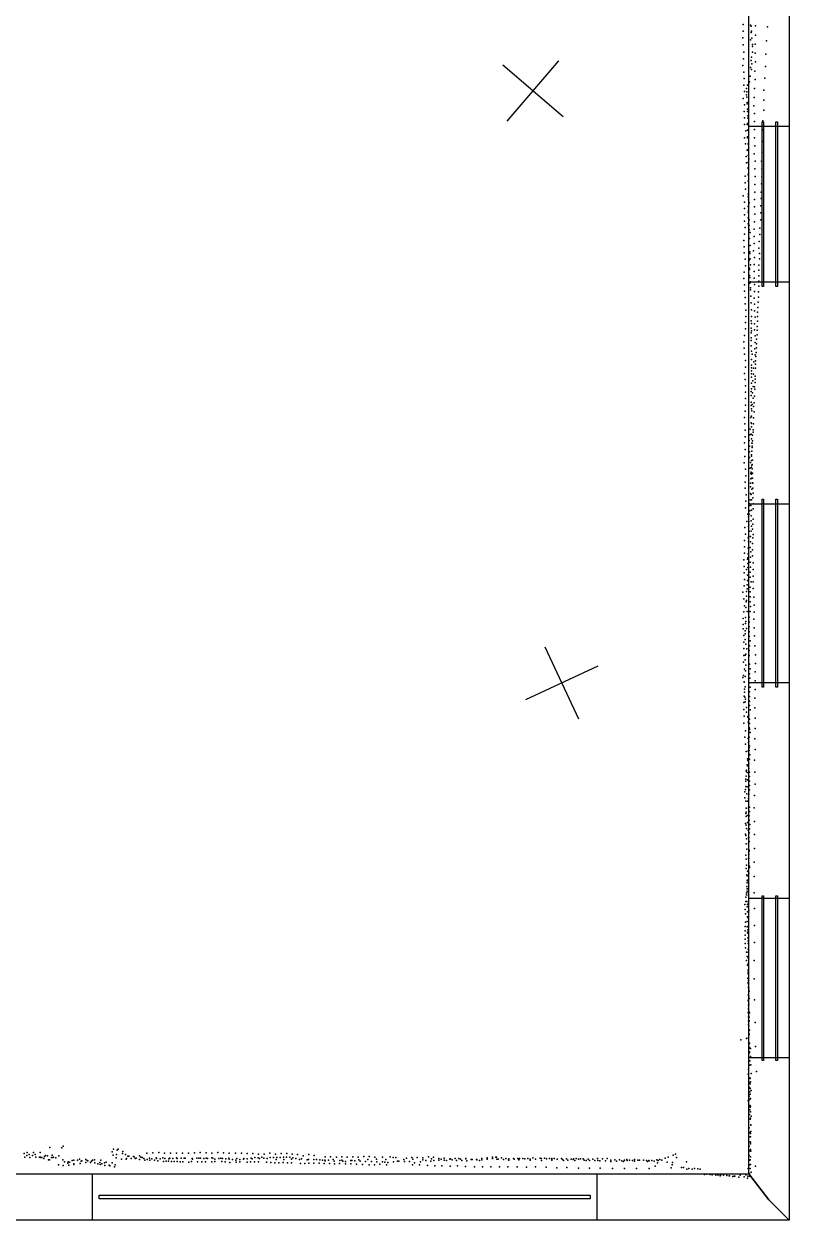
# Model space of a CAD drawing. Header units: millimetres. Extents: x -49251 to 3173, y -44712 to 7447.
# Drawn here: x -4553 to -709, y -14674 to -8664 of the extents above; entities that cross this region are included whole.
import ezdxf

# ---------------------------------------------------------------- set-up
doc = ezdxf.new("R2010")
doc.units = ezdxf.units.MM
for name, color, linetype in [('DOORS', 7, 'Continuous'), ('P', 9, 'Continuous'), ('PANOS', 10, 'Continuous'), ('ROOMS', 1, 'Continuous'), ('WALLS', 3, 'Continuous'), ('WINDOWS', 6, 'Continuous')]:
    doc.layers.add(name, color=color, linetype=linetype)

# ---------------------------------------------------------------- blocks, each defined once
blk = doc.blocks.new('1-Standard_69')
for points in [[(-590, 42.9766), (589.999, 42.9766), (589.999, 32.9766), (-590, 32.9766), (-590, 42.9766)], [(-590.014, -44.0958), (589.985, -44.0958), (589.985, -54.0958), (-590.014, -54.0958), (-590.014, -44.0958)]]:
    blk.add_lwpolyline(points)
blk = doc.blocks.new('8-Garage_48')
blk.add_lwpolyline([(-1369.95, 10.0018), (1370.02, 10.0018), (1370.02, -9.99825), (-1369.95, -9.99825), (-1369.95, 10.0018)])

msp = doc.modelspace()

# ---------------------------------------------------------------- linework, layer by layer
at = {"layer": 'DOORS'}
msp.add_lwpolyline([(-4208.8, -14440.8), (-1673.9, -14440.8), (-1673.9, -14673.8), (-4208.8, -14673.8), (-4208.8, -14440.8)], dxfattribs=at)
at = {"layer": 'P'}
for p in [(-940, -8667), (-940, -8700), (-902, -8671), (-900, -8676), (-899, -8707), (-898, -8700), (-878, -8674), (-818, -8679), (-941, -8735), (-940, -8770), (-902, -8745), (-896, -8736), (-892, -8767), (-879, -8766), (-878, -8720), (-822, -8750), (-937, -8806), (-898, -8831), (-893, -8807), (-892, -8778), (-879, -8811), (-826, -8816), (-942, -8874), (-938, -8840), (-903, -8883), (-900, -8848), (-898, -8894), (-896, -8865), (-878, -8854), (-828, -8878), (-937, -8906), (-935, -8938), (-904, -8927), (-881, -8901), (-880, -8943), (-831, -8936), (-937, -8972), (-933, -9004), (-923, -8989), (-921, -9006), (-917, -8972), (-908, -8955), (-882, -8988), (-836, -8997), (-939, -9039), (-933, -9071), (-923, -9021), (-921, -9032), (-920, -9059), (-919, -9065), (-885, -9034), (-836, -9048), (-935, -9104), (-918, -9093), (-917, -9104), (-916, -9126), (-886, -9076), (-882, -9114), (-836, -9097), (-933, -9136), (-932, -9169), (-919, -9170), (-918, -9164), (-916, -9137), (-882, -9155), (-840, -9151), (-932, -9236), (-926, -9201), (-918, -9237), (-917, -9198), (-917, -9231), (-882, -9195), (-882, -9236), (-840, -9197), (-928, -9267), (-920, -9299), (-915, -9295), (-914, -9266), (-913, -9271), (-913, -9302), (-881, -9276), (-844, -9308), (-843, -9255), (-924, -9331), (-922, -9363), (-915, -9361), (-914, -9326), (-911, -9344), (-884, -9317), (-880, -9353), (-847, -9354), (-929, -9430), (-914, -9385), (-914, -9391), (-914, -9422), (-913, -9417), (-881, -9393), (-879, -9431), (-846, -9392), (-846, -9432), (-930, -9463), (-928, -9494), (-915, -9454), (-913, -9488), (-881, -9471), (-847, -9468), (-939, -9528), (-915, -9533), (-914, -9520), (-912, -9548), (-882, -9547), (-881, -9509), (-849, -9510), (-849, -9542), (-933, -9560), (-932, -9592), (-915, -9581), (-914, -9610), (-913, -9602), (-910, -9563), (-882, -9584), (-850, -9579), (-850, -9614), (-933, -9624), (-933, -9655), (-915, -9668), (-914, -9638), (-910, -9648), (-882, -9658), (-881, -9620), (-851, -9649), (-932, -9720), (-929, -9687), (-910, -9677), (-910, -9699), (-905, -9712), (-885, -9696), (-884, -9732), (-856, -9690), (-856, -9723), (-937, -9752), (-934, -9784), (-907, -9742), (-905, -9777), (-885, -9767), (-860, -9791), (-859, -9757), (-935, -9815), (-930, -9847), (-910, -9852), (-906, -9809), (-906, -9818), (-904, -9844), (-887, -9804), (-883, -9837), (-858, -9817), (-858, -9845), (-935, -9912), (-928, -9879), (-908, -9898), (-907, -9891), (-903, -9875), (-885, -9908), (-884, -9873), (-860, -9876), (-860, -9901), (-936, -9943), (-933, -9975), (-907, -9928), (-906, -9938), (-906, -9967), (-902, -9960), (-885, -9942), (-882, -9974), (-861, -9930), (-861, -9957), (-932, -10007), (-903, -10000), (-902, -9990), (-901, -10032), (-882, -10008), (-862, -10010), (-861, -9982), (-930, -10038), (-929, -10071), (-900, -10066), (-884, -10042), (-882, -10073), (-866, -10089), (-865, -10063), (-863, -10037), (-926, -10103), (-926, -10134), (-899, -10156), (-897, -10101), (-897, -10135), (-882, -10106), (-880, -10137), (-867, -10112), (-867, -10135), (-928, -10197), (-927, -10165), (-899, -10192), (-898, -10169), (-898, -10206), (-882, -10171), (-882, -10202), (-870, -10184), (-869, -10203), (-868, -10157), (-937, -10261), (-933, -10229), (-899, -10217), (-899, -10242), (-899, -10254), (-880, -10265), (-879, -10232), (-873, -10271), (-872, -10248), (-870, -10227), (-934, -10293), (-933, -10324), (-900, -10281), (-898, -10309), (-895, -10324), (-881, -10297), (-879, -10326), (-876, -10336), (-875, -10315), (-873, -10292), (-927, -10356), (-927, -10388), (-898, -10351), (-898, -10392), (-897, -10379), (-888, -10394), (-886, -10362), (-877, -10357), (-877, -10374), (-877, -10394), (-932, -10420), (-929, -10451), (-898, -10408), (-897, -10423), (-897, -10439), (-888, -10424), (-880, -10434), (-880, -10449), (-928, -10483), (-927, -10514), (-900, -10511), (-898, -10469), (-898, -10498), (-891, -10457), (-889, -10486), (-882, -10487), (-881, -10500), (-879, -10465), (-928, -10546), (-899, -10531), (-899, -10564), (-892, -10517), (-889, -10545), (-884, -10568), (-883, -10534), (-930, -10610), (-928, -10579), (-899, -10581), (-898, -10598), (-897, -10635), (-896, -10608), (-894, -10577), (-888, -10586), (-885, -10614), (-933, -10641), (-931, -10674), (-901, -10641), (-899, -10668), (-898, -10671), (-898, -10688), (-888, -10673), (-887, -10643), (-930, -10706), (-929, -10738), (-906, -10729), (-904, -10700), (-899, -10725), (-897, -10749), (-892, -10731), (-890, -10703), (-890, -10715), (-932, -10769), (-930, -10802), (-909, -10758), (-908, -10814), (-907, -10786), (-896, -10770), (-896, -10811), (-895, -10792), (-894, -10771), (-894, -10786), (-893, -10759), (-934, -10870), (-931, -10837), (-908, -10842), (-903, -10868), (-897, -10829), (-897, -10836), (-897, -10858), (-893, -10856), (-927, -10902), (-926, -10934), (-905, -10897), (-901, -10923), (-900, -10916), (-898, -10892), (-898, -10926), (-896, -10881), (-895, -10899), (-894, -10878), (-893, -10922), (-929, -10966), (-929, -10997), (-903, -10990), (-902, -10971), (-901, -10949), (-896, -10946), (-893, -10970), (-892, -10947), (-891, -10971), (-891, -10996), (-925, -11030), (-905, -11055), (-903, -11024), (-900, -11029), (-898, -11055), (-896, -11001), (-891, -11045), (-890, -11021), (-928, -11095), (-926, -11062), (-909, -11084), (-907, -11075), (-906, -11110), (-901, -11083), (-897, -11108), (-889, -11100), (-888, -11075), (-921, -11164), (-916, -11128), (-912, -11140), (-911, -11164), (-909, -11128), (-900, -11135), (-899, -11161), (-889, -11153), (-931, -11195), (-928, -11228), (-913, -11190), (-911, -11181), (-911, -11237), (-910, -11212), (-899, -11213), (-898, -11187), (-892, -11202), (-891, -11178), (-889, -11229), (-933, -11292), (-932, -11260), (-914, -11246), (-913, -11267), (-904, -11294), (-902, -11240), (-902, -11266), (-892, -11275), (-891, -11247), (-936, -11357), (-932, -11324), (-917, -11354), (-916, -11347), (-914, -11298), (-914, -11326), (-903, -11343), (-901, -11317), (-892, -11306), (-892, -11336), (-934, -11390), (-922, -11405), (-916, -11375), (-916, -11395), (-904, -11369), (-903, -11393), (-890, -11371), (-889, -11405), (-935, -11422), (-932, -11455), (-918, -11460), (-917, -11434), (-905, -11419), (-904, -11444), (-900, -11468), (-890, -11467), (-889, -11439), (-941, -11519), (-934, -11487), (-922, -11515), (-920, -11502), (-919, -11483), (-905, -11494), (-904, -11518), (-890, -11500), (-936, -11553), (-933, -11587), (-926, -11596), (-925, -11568), (-923, -11539), (-922, -11561), (-905, -11543), (-905, -11568), (-902, -11591), (-886, -11545), (-885, -11584), (-940, -11651), (-937, -11618), (-928, -11646), (-919, -11616), (-909, -11644), (-905, -11616), (-886, -11655), (-885, -11619), (-939, -11682), (-939, -11703), (-929, -11713), (-927, -11677), (-926, -11666), (-923, -11701), (-909, -11670), (-909, -11694), (-909, -11718), (-885, -11699), (-937, -11737), (-937, -11770), (-930, -11728), (-929, -11757), (-910, -11742), (-905, -11763), (-882, -11739), (-936, -11803), (-936, -11837), (-929, -11835), (-926, -11781), (-926, -11830), (-921, -11804), (-910, -11837), (-909, -11812), (-908, -11788), (-881, -11788), (-877, -11834), (-938, -11871), (-929, -11859), (-926, -11886), (-907, -11881), (-878, -11877), (-941, -11948), (-938, -11937), (-933, -11906), (-929, -11943), (-927, -11915), (-908, -11929), (-906, -11951), (-905, -11904), (-879, -11920), (-934, -11970), (-934, -11972), (-933, -12007), (-930, -11994), (-909, -11975), (-905, -11997), (-879, -11965), (-879, -12009), (-937, -12074), (-934, -12041), (-933, -12022), (-931, -12047), (-929, -12070), (-927, -12056), (-908, -12043), (-907, -12020), (-907, -12066), (-881, -12051), (-937, -12108), (-923, -12122), (-922, -12099), (-911, -12135), (-908, -12089), (-905, -12111), (-881, -12101), (-936, -12177), (-935, -12142), (-916, -12143), (-916, -12148), (-914, -12173), (-911, -12199), (-907, -12157), (-907, -12179), (-880, -12152), (-931, -12247), (-928, -12215), (-914, -12254), (-910, -12224), (-909, -12247), (-908, -12202), (-908, -12209), (-904, -12224), (-881, -12256), (-880, -12204), (-928, -12283), (-925, -12319), (-914, -12318), (-913, -12275), (-911, -12270), (-910, -12314), (-909, -12302), (-908, -12292), (-880, -12310), (-918, -12356), (-916, -12359), (-916, -12365), (-911, -12329), (-908, -12358), (-906, -12336), (-882, -12364), (-924, -12418), (-922, -12413), (-920, -12425), (-919, -12386), (-917, -12391), (-911, -12381), (-911, -12403), (-908, -12424), (-881, -12423), (-926, -12458), (-926, -12469), (-926, -12495), (-924, -12443), (-920, -12497), (-918, -12462), (-908, -12468), (-907, -12446), (-907, -12490), (-880, -12483), (-931, -12523), (-931, -12553), (-928, -12511), (-921, -12532), (-912, -12556), (-911, -12534), (-907, -12512), (-882, -12541), (-926, -12570), (-925, -12604), (-922, -12604), (-918, -12569), (-907, -12599), (-884, -12603), (-926, -12631), (-924, -12625), (-924, -12646), (-919, -12641), (-918, -12676), (-910, -12643), (-909, -12664), (-908, -12621), (-882, -12672), (-927, -12682), (-927, -12735), (-924, -12690), (-923, -12706), (-914, -12715), (-909, -12729), (-907, -12708), (-906, -12687), (-882, -12737), (-926, -12742), (-924, -12783), (-923, -12759), (-913, -12784), (-912, -12752), (-911, -12751), (-909, -12772), (-926, -12841), (-925, -12860), (-921, -12811), (-913, -12857), (-911, -12837), (-911, -12858), (-910, -12820), (-909, -12816), (-883, -12807), (-924, -12907), (-923, -12890), (-911, -12880), (-908, -12896), (-908, -12902), (-884, -12876), (-921, -12939), (-920, -12969), (-919, -12945), (-919, -12980), (-918, -12921), (-918, -12966), (-915, -12923), (-912, -12968), (-911, -12931), (-884, -12948), (-923, -13039), (-922, -13030), (-921, -12998), (-921, -13030), (-920, -13009), (-919, -13021), (-913, -13006), (-884, -13029), (-931, -13089), (-926, -13052), (-926, -13074), (-921, -13073), (-919, -13100), (-917, -13089), (-913, -13043), (-912, -13081), (-929, -13113), (-928, -13135), (-918, -13126), (-918, -13150), (-914, -13156), (-911, -13119), (-883, -13108), (-929, -13199), (-929, -13220), (-928, -13177), (-919, -13173), (-919, -13200), (-916, -13216), (-913, -13196), (-883, -13194), (-930, -13242), (-930, -13263), (-917, -13227), (-916, -13232), (-916, -13255), (-915, -13271), (-913, -13272), (-883, -13280), (-930, -13285), (-927, -13306), (-922, -13327), (-915, -13284), (-915, -13312), (-914, -13327), (-912, -13312), (-922, -13370), (-920, -13349), (-918, -13393), (-915, -13357), (-915, -13387), (-913, -13350), (-912, -13391), (-884, -13369), (-916, -13458), (-915, -13419), (-915, -13434), (-915, -13436), (-914, -13428), (-913, -13415), (-885, -13461), (-914, -13480), (-914, -13485), (-913, -13470), (-913, -13505), (-912, -13469), (-912, -13502), (-911, -13509), (-915, -13573), (-913, -13567), (-912, -13540), (-912, -13545), (-911, -13549), (-910, -13524), (-910, -13561), (-883, -13568), (-914, -13631), (-913, -13594), (-912, -13610), (-912, -13615), (-911, -13590), (-909, -13630), (-907, -13632), (-913, -13652), (-913, -13673), (-913, -13692), (-911, -13676), (-911, -13698), (-910, -13654), (-909, -13672), (-879, -13682), (-921, -13760), (-911, -13718), (-910, -13740), (-910, -13742), (-909, -13720), (-908, -13719), (-952, -13768), (-923, -13762), (-908, -13785), (-908, -13786), (-908, -13810), (-907, -13807), (-902, -13811), (-877, -13801), (-908, -13829), (-908, -13834), (-906, -13874), (-902, -13852), (-914, -13940), (-912, -13918), (-908, -13896), (-901, -13894), (-899, -13938), (-873, -13927), (-907, -13985), (-906, -13959), (-904, -13963), (-904, -13989), (-902, -13979), (-909, -14052), (-908, -14007), (-906, -14030), (-905, -14012), (-905, -14041), (-899, -14023), (-914, -14074), (-906, -14068), (-906, -14098), (-906, -14120), (-904, -14107), (-903, -14063), (-903, -14101), (-907, -14143), (-905, -14166), (-903, -14130), (-903, -14161), (-900, -14152), (-910, -14210), (-906, -14234), (-902, -14239), (-901, -14195), (-901, -14197), (-901, -14228), (-910, -14256), (-910, -14302), (-905, -14281), (-903, -14256), (-903, -14283), (-902, -14291), (-4552, -14340), (-4548, -14358), (-4539, -14350), (-4537, -14334), (-4527, -14344), (-4523, -14359), (-4510, -14350), (-4504, -14335), (-4496, -14345), (-4493, -14358), (-4475, -14357), (-4472, -14357), (-4471, -14334), (-4468, -14359), (-4463, -14359), (-4449, -14355), (-4445, -14350), (-4434, -14351), (-4422, -14309), (-4414, -14359), (-4411, -14347), (-4407, -14359), (-4404, -14358), (-4392, -14361), (-4377, -14351), (-4363, -14311), (-4356, -14303), (-4110, -14331), (-4105, -14348), (-4102, -14318), (-4090, -14361), (-4087, -14344), (-4085, -14323), (-4079, -14318), (-4058, -14339), (-4056, -14329), (-4043, -14344), (-4030, -14353), (-4025, -14353), (-4003, -14354), (-3999, -14356), (-3972, -14351), (-3966, -14358), (-3958, -14360), (-3936, -14337), (-3906, -14336), (-3889, -14361), (-3875, -14334), (-3855, -14361), (-3846, -14338), (-3817, -14338), (-3787, -14361), (-3786, -14337), (-3763, -14362), (-3757, -14337), (-3743, -14362), (-3726, -14337), (-3696, -14336), (-3674, -14362), (-3667, -14334), (-3665, -14362), (-3638, -14336), (-3609, -14337), (-3609, -14361), (-3604, -14362), (-3579, -14335), (-3551, -14336), (-3523, -14362), (-3522, -14338), (-3490, -14338), (-3460, -14338), (-3432, -14340), (-3412, -14362), (-3403, -14340), (-3393, -14360), (-3376, -14361), (-3375, -14343), (-3358, -14358), (-3347, -14362), (-3346, -14342), (-3317, -14337), (-3315, -14359), (-3299, -14359), (-3289, -14342), (-3282, -14359), (-3266, -14359), (-3261, -14339), (-3249, -14358), (-3233, -14358), (-3232, -14340), (-3217, -14358), (-3205, -14343), (-3202, -14361), (-3178, -14345), (-3150, -14351), (-3122, -14345), (-3094, -14350), (-3039, -14356), (-3012, -14356), (-2983, -14357), (-2956, -14356), (-2929, -14358), (-2901, -14356), (-2873, -14357), (-2845, -14354), (-2818, -14354), (-2790, -14357), (-2751, -14357), (-2713, -14356), (-2698, -14360), (-2685, -14359), (-2631, -14362), (-2604, -14359), (-2577, -14360), (-2549, -14361), (-2521, -14356), (-2495, -14358), (-2441, -14362), (-2225, -14361), (-2198, -14358), (-2182, -14358), (-2179, -14358), (-2154, -14361), (-1997, -14361), (-1317, -14358), (-1291, -14348), (-1280, -14342), (-1274, -14359), (-909, -14349), (-907, -14326), (-903, -14320), (-902, -14356), (-901, -14328), (-4452, -14365), (-4429, -14371), (-4425, -14371), (-4379, -14397), (-4358, -14371), (-4355, -14399), (-4349, -14382), (-4333, -14388), (-4331, -14382), (-4328, -14398), (-4324, -14383), (-4310, -14374), (-4302, -14372), (-4302, -14392), (-4302, -14395), (-4283, -14372), (-4274, -14367), (-4271, -14389), (-4265, -14378), (-4262, -14376), (-4242, -14369), (-4241, -14384), (-4235, -14374), (-4231, -14376), (-4218, -14384), (-4213, -14378), (-4208, -14372), (-4198, -14371), (-4196, -14386), (-4182, -14392), (-4171, -14384), (-4169, -14395), (-4167, -14373), (-4162, -14391), (-4148, -14386), (-4146, -14399), (-4139, -14383), (-4125, -14398), (-4122, -14401), (-4109, -14387), (-4097, -14406), (-4094, -14397), (-4063, -14368), (-4040, -14367), (-4038, -14364), (-4014, -14364), (-3994, -14365), (-3989, -14363), (-3973, -14370), (-3951, -14365), (-3946, -14373), (-3934, -14369), (-3922, -14363), (-3921, -14372), (-3910, -14366), (-3897, -14372), (-3887, -14365), (-3880, -14376), (-3868, -14366), (-3851, -14379), (-3845, -14364), (-3839, -14378), (-3826, -14378), (-3825, -14366), (-3820, -14363), (-3812, -14380), (-3805, -14364), (-3798, -14380), (-3783, -14364), (-3783, -14380), (-3768, -14382), (-3754, -14381), (-3747, -14363), (-3724, -14383), (-3711, -14380), (-3708, -14365), (-3706, -14367), (-3684, -14363), (-3680, -14382), (-3659, -14382), (-3649, -14365), (-3640, -14381), (-3638, -14363), (-3631, -14365), (-3609, -14381), (-3594, -14367), (-3593, -14380), (-3574, -14365), (-3563, -14363), (-3559, -14380), (-3555, -14364), (-3541, -14381), (-3538, -14366), (-3521, -14368), (-3519, -14384), (-3505, -14370), (-3488, -14373), (-3486, -14383), (-3484, -14365), (-3468, -14369), (-3468, -14382), (-3450, -14368), (-3448, -14364), (-3432, -14366), (-3431, -14383), (-3414, -14382), (-3407, -14366), (-3395, -14382), (-3374, -14382), (-3370, -14364), (-3335, -14383), (-3331, -14365), (-3313, -14384), (-3292, -14387), (-3286, -14369), (-3273, -14386), (-3251, -14385), (-3247, -14369), (-3228, -14387), (-3209, -14368), (-3208, -14386), (-3187, -14364), (-3168, -14369), (-3164, -14389), (-3158, -14366), (-3141, -14389), (-3130, -14371), (-3124, -14370), (-3121, -14388), (-3097, -14369), (-3096, -14388), (-3083, -14370), (-3070, -14388), (-3067, -14371), (-3053, -14373), (-3045, -14389), (-3041, -14372), (-3039, -14376), (-3022, -14372), (-3018, -14390), (-3000, -14370), (-2994, -14378), (-2992, -14391), (-2967, -14390), (-2965, -14375), (-2955, -14373), (-2951, -14378), (-2938, -14392), (-2937, -14380), (-2911, -14392), (-2910, -14374), (-2905, -14375), (-2891, -14376), (-2882, -14393), (-2870, -14371), (-2864, -14378), (-2852, -14394), (-2836, -14379), (-2825, -14370), (-2818, -14396), (-2806, -14379), (-2791, -14396), (-2782, -14368), (-2780, -14381), (-2765, -14393), (-2751, -14381), (-2739, -14383), (-2735, -14370), (-2731, -14396), (-2724, -14384), (-2724, -14385), (-2697, -14381), (-2676, -14377), (-2669, -14378), (-2645, -14369), (-2641, -14379), (-2615, -14380), (-2601, -14397), (-2599, -14368), (-2590, -14386), (-2566, -14397), (-2561, -14382), (-2549, -14371), (-2534, -14374), (-2525, -14400), (-2508, -14377), (-2505, -14366), (-2494, -14374), (-2489, -14401), (-2468, -14364), (-2468, -14373), (-2456, -14368), (-2453, -14401), (-2442, -14372), (-2430, -14374), (-2414, -14367), (-2412, -14403), (-2409, -14366), (-2402, -14371), (-2386, -14364), (-2379, -14374), (-2375, -14402), (-2368, -14365), (-2360, -14367), (-2353, -14375), (-2334, -14405), (-2333, -14366), (-2332, -14365), (-2327, -14376), (-2306, -14370), (-2301, -14370), (-2290, -14406), (-2279, -14369), (-2277, -14369), (-2277, -14371), (-2264, -14374), (-2252, -14365), (-2252, -14371), (-2249, -14406), (-2226, -14368), (-2225, -14364), (-2208, -14406), (-2198, -14365), (-2177, -14367), (-2171, -14367), (-2163, -14407), (-2144, -14370), (-2131, -14365), (-2122, -14406), (-2119, -14371), (-2117, -14366), (-2117, -14373), (-2094, -14364), (-2090, -14367), (-2075, -14407), (-2071, -14365), (-2066, -14371), (-2063, -14365), (-2046, -14364), (-2036, -14366), (-2028, -14408), (-2021, -14364), (-2010, -14367), (-2010, -14372), (-1982, -14367), (-1982, -14407), (-1960, -14363), (-1955, -14365), (-1953, -14374), (-1937, -14363), (-1930, -14408), (-1928, -14366), (-1912, -14364), (-1901, -14367), (-1901, -14372), (-1900, -14365), (-1889, -14364), (-1876, -14411), (-1874, -14368), (-1852, -14364), (-1847, -14370), (-1842, -14374), (-1827, -14366), (-1826, -14409), (-1821, -14373), (-1804, -14367), (-1794, -14370), (-1792, -14366), (-1786, -14374), (-1779, -14364), (-1766, -14367), (-1766, -14413), (-1756, -14366), (-1743, -14366), (-1739, -14372), (-1728, -14375), (-1719, -14367), (-1712, -14374), (-1711, -14413), (-1695, -14368), (-1685, -14375), (-1671, -14365), (-1669, -14374), (-1659, -14376), (-1658, -14413), (-1646, -14366), (-1631, -14376), (-1622, -14364), (-1604, -14373), (-1604, -14379), (-1596, -14414), (-1585, -14371), (-1576, -14377), (-1561, -14371), (-1549, -14376), (-1541, -14380), (-1536, -14373), (-1536, -14415), (-1524, -14370), (-1522, -14375), (-1510, -14373), (-1496, -14375), (-1486, -14370), (-1485, -14377), (-1475, -14415), (-1468, -14373), (-1461, -14372), (-1441, -14373), (-1425, -14375), (-1420, -14380), (-1413, -14375), (-1411, -14376), (-1411, -14415), (-1399, -14375), (-1386, -14378), (-1382, -14403), (-1374, -14371), (-1370, -14386), (-1366, -14374), (-1359, -14370), (-1348, -14372), (-1331, -14363), (-1321, -14383), (-1302, -14411), (-1297, -14397), (-1295, -14385), (-1250, -14409), (-1239, -14410), (-1225, -14382), (-1222, -14418), (-1212, -14414), (-1196, -14418), (-1184, -14415), (-1168, -14416), (-1156, -14418), (-914, -14415), (-908, -14373), (-908, -14396), (-905, -14371), (-905, -14415), (-902, -14394), (-878, -14403), (-1133, -14445), (-1124, -14443), (-1106, -14445), (-1095, -14447), (-1077, -14448), (-1067, -14446), (-1064, -14447), (-1055, -14451), (-1051, -14446), (-1038, -14449), (-1022, -14450), (-1010, -14452), (-1008, -14451), (-991, -14455), (-985, -14453), (-982, -14453), (-962, -14458), (-954, -14448), (-935, -14456), (-926, -14447), (-918, -14463), (-916, -14454), (-907, -14440), (-907, -14454), (-900, -14433)]:
    msp.add_point(p, dxfattribs=at)
at = {"layer": 'PANOS'}
for points in [[(-1843.8, -9131.5), (-2147.1, -8870.7)], [(-2125.8, -9152.8), (-1865, -8849.5)], [(-1936.3, -11794), (-1766.6, -12156.2)], [(-1670.3, -11890.3), (-2032.6, -12059.9)]]:
    msp.add_lwpolyline(points, dxfattribs=at)
at = {"layer": 'ROOMS'}
msp.add_lwpolyline([(-7767.1, -8144.4), (-7767.2, -14440.8), (-911.9, -14440.8), (-911.9, -8140.9), (-2248.5, -8140.9), (-2248.5, -8144.4), (-5324.2, -8144.3), (-5324.2, -8144.3), (-7767.1, -8144.4)], close=True, dxfattribs=at)
at = {"layer": 'WALLS'}
for points in [[(-911.9, -14440.8), (-911.9, -8140.9), (-810.4, -8024.4), (-708.9, -7877.9), (-708.9, -14673.8), (-810.4, -14572.3), (-911.9, -14440.8)], [(-7767.2, -14440.8), (-911.9, -14440.8), (-810.4, -14572.3), (-708.9, -14673.8), (-7947.2, -14673.8), (-7947.2, -14572.3), (-7767.2, -14440.8)]]:
    msp.add_lwpolyline(points, dxfattribs=at)
at = {"layer": 'WINDOWS'}
for points in [[(-911.9, -9961), (-911.9, -9178.8), (-708.9, -9178.8), (-708.9, -9961), (-911.9, -9961)], [(-911.9, -11974.4), (-911.9, -11074.9), (-708.9, -11074.9), (-708.9, -11974.4), (-911.9, -11974.4)], [(-911.9, -13859.5), (-911.9, -13057.3), (-708.9, -13057.3), (-708.9, -13859.5), (-911.9, -13859.5)]]:
    msp.add_lwpolyline(points, dxfattribs=at)

# ---------------------------------------------------------------- block references
at = {"layer": 'DOORS', "xscale": -0.9, "yscale": -0.9}
msp.add_blockref('8-Garage_48', (-2941.4, -14557.3), dxfattribs=at)
at = {"layer": 'WINDOWS', "yscale": 0.8, "rotation": 90}
for p, xscale in [((-810.4, -9569.9), 0.7), ((-810.4, -11524.6), 0.8), ((-810.4, -13458.4), 0.7)]:
    msp.add_blockref('1-Standard_69', p, dxfattribs=dict(at, xscale=xscale))

doc.saveas('drawing.dxf')
